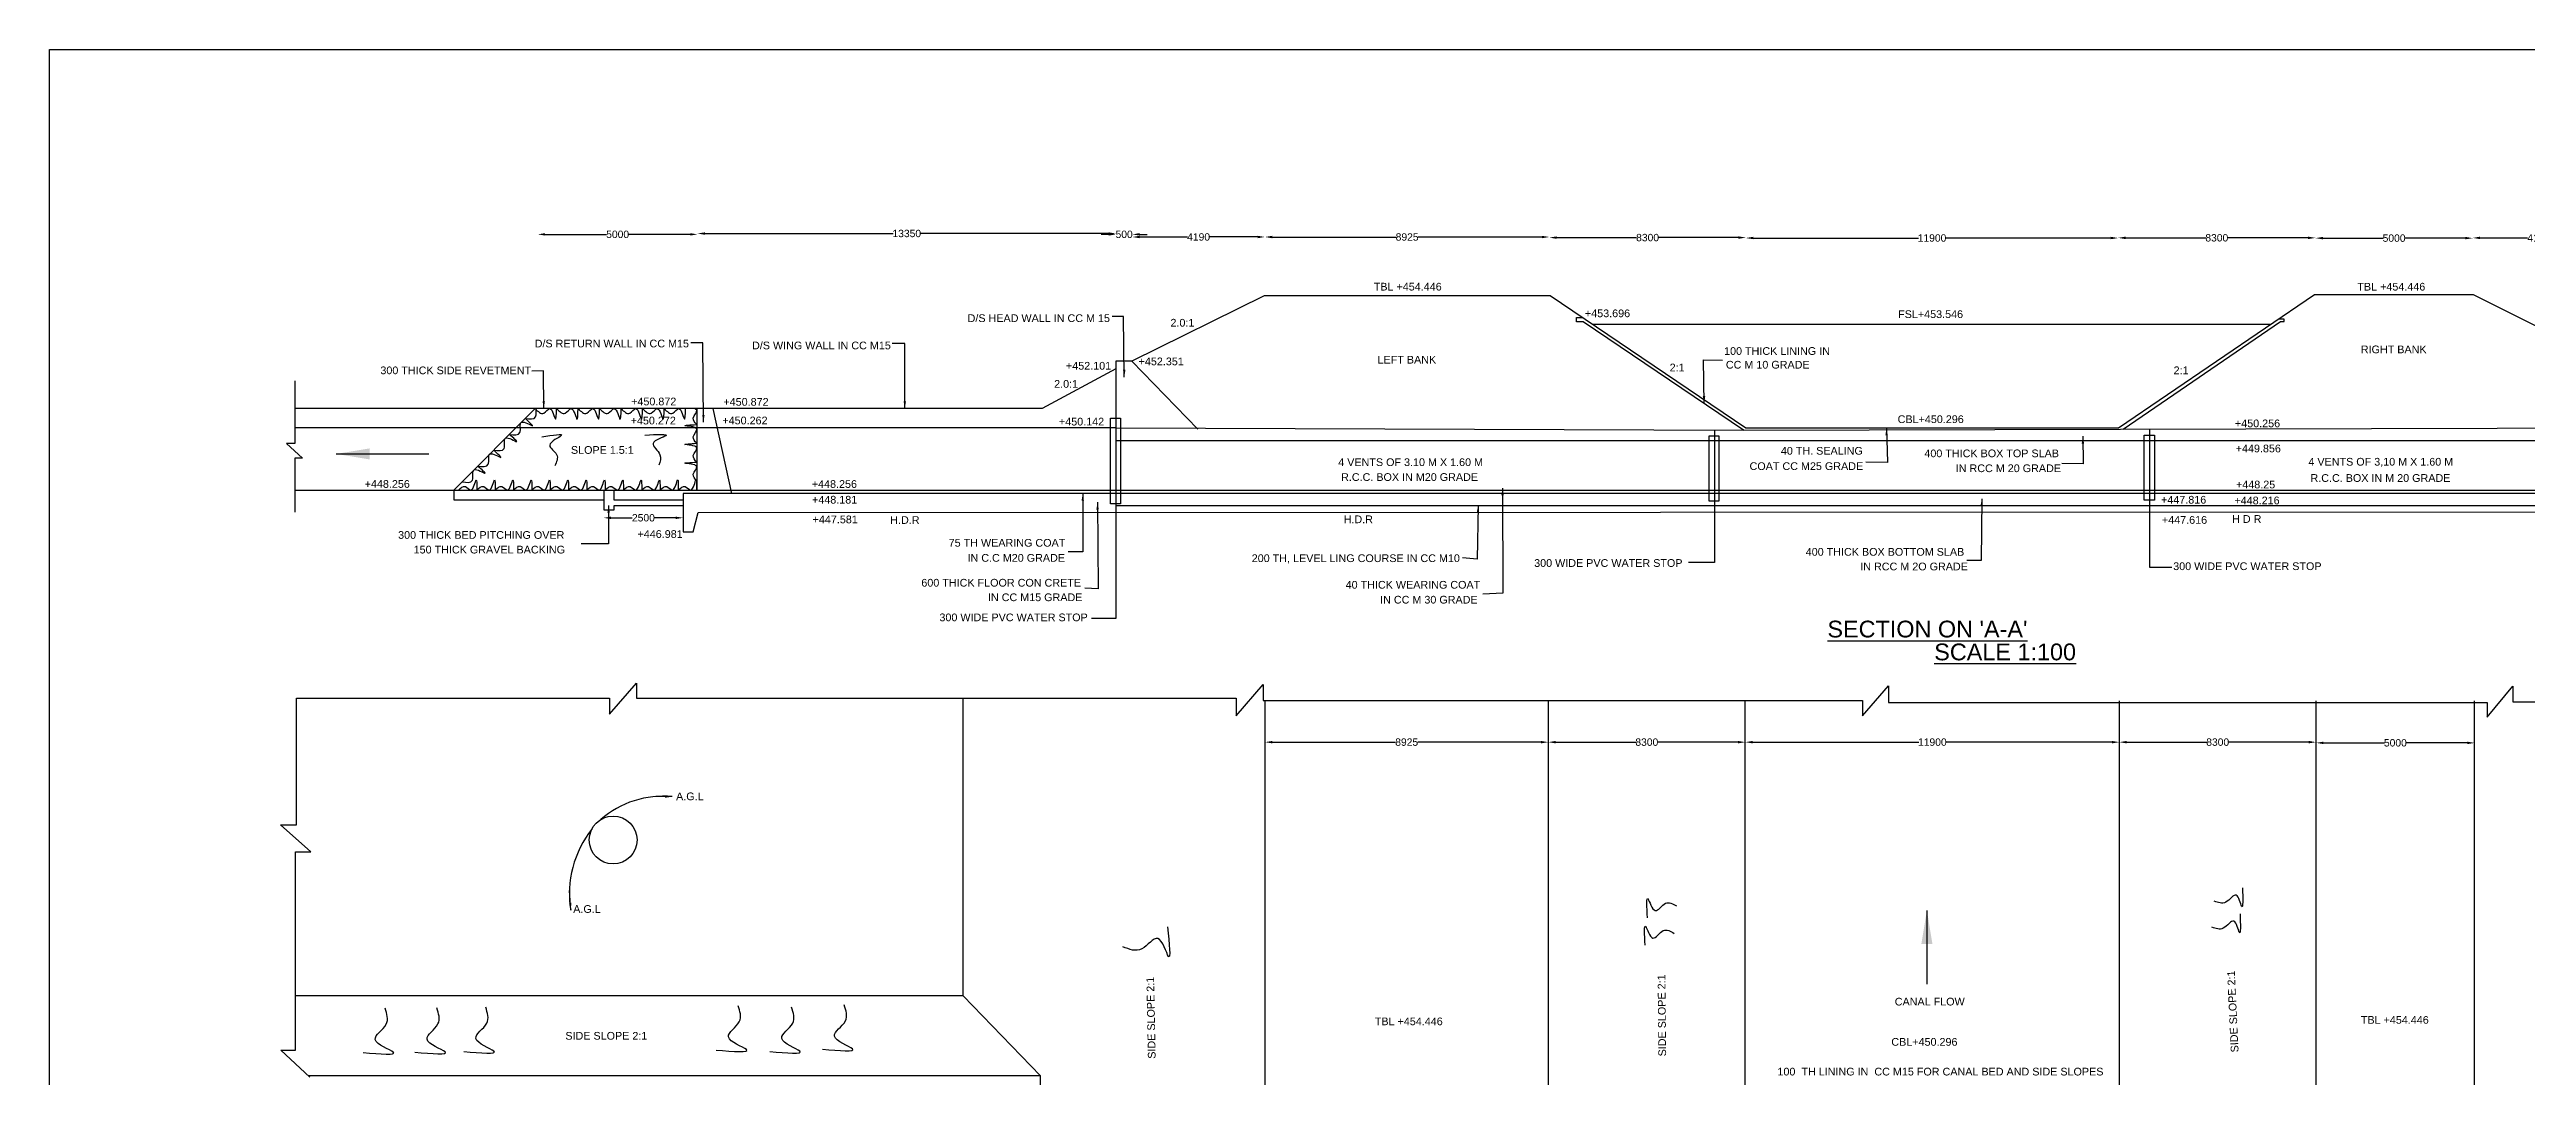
# Model space of a CAD drawing. Header units: millimetres. Extents: x -53247114 to -53235131, y 22140965 to 22148649.
# Drawn here: x -53247114 to -53239721, y 22145584 to 22148649 of the extents above; entities that cross this region are included whole.
import ezdxf

# ---------------------------------------------------------------- set-up
doc = ezdxf.new("R2010")
doc.units = ezdxf.units.MM
doc.header["$MEASUREMENT"] = 0
for name, color, linetype in [('DIMENSION', 7, 'Continuous'), ('DRAWING', 2, 'Continuous'), ('TEXT', 7, 'Continuous')]:
    doc.layers.add(name, color=color, linetype=linetype)
doc.styles.get("Standard").update_dxf_attribs({"font": 'arial.ttf', "height": 22})
doc.dimstyles.get("Standard").update_dxf_attribs({"dimtxt": 22, "dimasz": 22, "dimexe": 0.18, "dimexo": 0.0625, "dimgap": 0.09, "dimtad": 0, "dimdec": 0, "dimzin": 0, "dimdsep": 46, "dimtxsty": 'Standard', "dimcen": 0.09, "dimse1": 1, "dimse2": 1, "dimadec": 0, "dimazin": 0, "dimtfac": 1, "dimtdec": 0, "dimtofl": 0, "dimtmove": 0, "dimatfit": 3, "dimfxl": 1, "dimtolj": 1, "dimtzin": 0, "dimarcsym": 0})

# ---------------------------------------------------------------- blocks, each defined once
blk = doc.blocks.new('*D54')
at = {"layer": 'Defpoints', "color": 0, "transparency": 16777216}
for p in [(-53245656.6, 22148098.4), (-53245179.6, 22148097.4), (-53245179.6, 22148097.4)]:
    blk.add_point(p, dxfattribs=at)
at = {"layer": 'DIMENSION', "color": 0, "lineweight": -2, "transparency": 16777216}
for p, q in [((-53245634.6, 22148097.4), (-53245451, 22148097.4)), ((-53245201.6, 22148097.4), (-53245385.2, 22148097.4))]:
    blk.add_line(p, q, dxfattribs=at)
at = {"layer": 'DIMENSION', "color": 0, "transparency": 16777216}
for points in [[(-53245634.6, 22148101), (-53245634.6, 22148093.7), (-53245656.6, 22148097.4)], [(-53245201.6, 22148101), (-53245201.6, 22148093.7), (-53245179.6, 22148097.4)]]:
    blk.add_solid(points, dxfattribs=at)
at = {"layer": 'DIMENSION', "color": 0, "transparency": 16777216, "insert": (-53245418.1, 22148097.4), "char_height": 22, "attachment_point": 5}
blk.add_mtext('\\A1;5000', dxfattribs=at)
blk = doc.blocks.new('*D55')
at = {"layer": 'Defpoints', "color": 0, "transparency": 16777216}
for p in [(-53245179.6, 22148097.4), (-53243930.8, 22148099.9), (-53243930.8, 22148092.9)]:
    blk.add_point(p, dxfattribs=at)
at = {"layer": 'DIMENSION', "color": 0, "lineweight": -2, "transparency": 16777216}
for p, q in [((-53245157.6, 22148099.9), (-53244595.6, 22148099.9)), ((-53243952.8, 22148099.9), (-53244514.8, 22148099.9))]:
    blk.add_line(p, q, dxfattribs=at)
at = {"layer": 'DIMENSION', "color": 0, "transparency": 16777216}
for points in [[(-53245157.6, 22148103.5), (-53245157.6, 22148096.2), (-53245179.6, 22148099.9)], [(-53243952.8, 22148103.5), (-53243952.8, 22148096.2), (-53243930.8, 22148099.9)]]:
    blk.add_solid(points, dxfattribs=at)
at = {"layer": 'DIMENSION', "color": 0, "transparency": 16777216, "insert": (-53244555.2, 22148099.9), "char_height": 22, "attachment_point": 5}
blk.add_mtext('\\A1;13350', dxfattribs=at)
blk = doc.blocks.new('*D56')
at = {"layer": 'Defpoints', "color": 0, "transparency": 16777216}
for p in [(-53243930.8, 22148099.9), (-53243881.9, 22148097.4), (-53243881.9, 22148097.4)]:
    blk.add_point(p, dxfattribs=at)
at = {"layer": 'DIMENSION', "color": 0, "lineweight": -2, "transparency": 16777216}
for p, q in [((-53243952.8, 22148097.4), (-53243974.8, 22148097.4)), ((-53243859.9, 22148097.4), (-53243837.9, 22148097.4))]:
    blk.add_line(p, q, dxfattribs=at)
at = {"layer": 'DIMENSION', "color": 0, "transparency": 16777216}
for points in [[(-53243952.8, 22148101.1), (-53243952.8, 22148093.7), (-53243930.8, 22148097.4)], [(-53243859.9, 22148101.1), (-53243859.9, 22148093.7), (-53243881.9, 22148097.4)]]:
    blk.add_solid(points, dxfattribs=at)
at = {"layer": 'DIMENSION', "color": 0, "transparency": 16777216, "insert": (-53243906.4, 22148097.4), "char_height": 22, "attachment_point": 5}
blk.add_mtext('\\A1;500', dxfattribs=at)
blk = doc.blocks.new('*D57')
at = {"layer": 'Defpoints', "color": 0, "transparency": 16777216}
for p in [(-53243881.9, 22148097.4), (-53243486.2, 22148092.3), (-53243486.2, 22148089.6)]:
    blk.add_point(p, dxfattribs=at)
at = {"layer": 'DIMENSION', "color": 0, "lineweight": -2, "transparency": 16777216}
for p, q in [((-53243859.9, 22148089.6), (-53243717.4, 22148089.6)), ((-53243508.2, 22148089.6), (-53243650.7, 22148089.6))]:
    blk.add_line(p, q, dxfattribs=at)
at = {"layer": 'DIMENSION', "color": 0, "transparency": 16777216}
for points in [[(-53243859.9, 22148093.2), (-53243859.9, 22148085.9), (-53243881.9, 22148089.6)], [(-53243508.2, 22148093.2), (-53243508.2, 22148085.9), (-53243486.2, 22148089.6)]]:
    blk.add_solid(points, dxfattribs=at)
at = {"layer": 'DIMENSION', "color": 0, "transparency": 16777216, "insert": (-53243684.1, 22148089.6), "char_height": 22, "attachment_point": 5}
blk.add_mtext('\\A1;4190', dxfattribs=at)
blk = doc.blocks.new('*D58')
at = {"layer": 'Defpoints', "color": 0, "transparency": 16777216}
for p in [(-53243486.2, 22148089.6), (-53242637.4, 22148089.5), (-53242637.4, 22148089.5)]:
    blk.add_point(p, dxfattribs=at)
at = {"layer": 'DIMENSION', "color": 0, "lineweight": -2, "transparency": 16777216}
for p, q in [((-53243464.2, 22148089.5), (-53243094.9, 22148089.5)), ((-53242659.4, 22148089.5), (-53243028.8, 22148089.5))]:
    blk.add_line(p, q, dxfattribs=at)
at = {"layer": 'DIMENSION', "color": 0, "transparency": 16777216}
for points in [[(-53243464.2, 22148093.1), (-53243464.2, 22148085.8), (-53243486.2, 22148089.5)], [(-53242659.4, 22148093.1), (-53242659.4, 22148085.8), (-53242637.4, 22148089.5)]]:
    blk.add_solid(points, dxfattribs=at)
at = {"layer": 'DIMENSION', "color": 0, "transparency": 16777216, "insert": (-53243061.8, 22148089.5), "char_height": 22, "attachment_point": 5}
blk.add_mtext('\\A1;8925', dxfattribs=at)
blk = doc.blocks.new('*D59')
at = {"layer": 'Defpoints', "color": 0, "transparency": 16777216}
for p in [(-53242637.4, 22148089.5), (-53242050.8, 22148087.7), (-53242050.8, 22148087.7)]:
    blk.add_point(p, dxfattribs=at)
at = {"layer": 'DIMENSION', "color": 0, "lineweight": -2, "transparency": 16777216}
for p, q in [((-53242615.4, 22148087.7), (-53242377, 22148087.7)), ((-53242072.8, 22148087.7), (-53242311.2, 22148087.7))]:
    blk.add_line(p, q, dxfattribs=at)
at = {"layer": 'DIMENSION', "color": 0, "transparency": 16777216}
for points in [[(-53242615.4, 22148091.4), (-53242615.4, 22148084.1), (-53242637.4, 22148087.7)], [(-53242072.8, 22148091.4), (-53242072.8, 22148084.1), (-53242050.8, 22148087.7)]]:
    blk.add_solid(points, dxfattribs=at)
at = {"layer": 'DIMENSION', "color": 0, "transparency": 16777216, "insert": (-53242344.1, 22148087.7), "char_height": 22, "attachment_point": 5}
blk.add_mtext('\\A1;8300', dxfattribs=at)
blk = doc.blocks.new('*D60')
at = {"layer": 'Defpoints', "color": 0, "transparency": 16777216}
for p in [(-53242050.8, 22148087.7), (-53240939.6, 22148089.5), (-53240939.6, 22148086.5)]:
    blk.add_point(p, dxfattribs=at)
at = {"layer": 'DIMENSION', "color": 0, "lineweight": -2, "transparency": 16777216}
for p, q in [((-53242028.8, 22148086.5), (-53241535.6, 22148086.5)), ((-53240961.6, 22148086.5), (-53241454.8, 22148086.5))]:
    blk.add_line(p, q, dxfattribs=at)
at = {"layer": 'DIMENSION', "color": 0, "transparency": 16777216}
for points in [[(-53242028.8, 22148090.2), (-53242028.8, 22148082.9), (-53242050.8, 22148086.5)], [(-53240961.6, 22148090.2), (-53240961.6, 22148082.9), (-53240939.6, 22148086.5)]]:
    blk.add_solid(points, dxfattribs=at)
at = {"layer": 'DIMENSION', "color": 0, "transparency": 16777216, "insert": (-53241495.2, 22148086.5), "char_height": 22, "attachment_point": 5}
blk.add_mtext('\\A1;11900', dxfattribs=at)
blk = doc.blocks.new('*D61')
at = {"layer": 'Defpoints', "color": 0, "transparency": 16777216}
for p in [(-53240939.6, 22148089.5), (-53240350.7, 22148089.3), (-53240350.7, 22148087)]:
    blk.add_point(p, dxfattribs=at)
at = {"layer": 'DIMENSION', "color": 0, "lineweight": -2, "transparency": 16777216}
for p, q in [((-53240917.6, 22148087), (-53240678.1, 22148087)), ((-53240372.7, 22148087), (-53240612.2, 22148087))]:
    blk.add_line(p, q, dxfattribs=at)
at = {"layer": 'DIMENSION', "color": 0, "transparency": 16777216}
for points in [[(-53240917.6, 22148090.6), (-53240917.6, 22148083.3), (-53240939.6, 22148087)], [(-53240372.7, 22148090.6), (-53240372.7, 22148083.3), (-53240350.7, 22148087)]]:
    blk.add_solid(points, dxfattribs=at)
at = {"layer": 'DIMENSION', "color": 0, "transparency": 16777216, "insert": (-53240645.2, 22148087), "char_height": 22, "attachment_point": 5}
blk.add_mtext('\\A1;8300', dxfattribs=at)
blk = doc.blocks.new('*D62')
at = {"layer": 'Defpoints', "color": 0, "transparency": 16777216}
for p in [(-53240350.7, 22148087), (-53239881.4, 22148086.1), (-53239881.4, 22148084)]:
    blk.add_point(p, dxfattribs=at)
at = {"layer": 'DIMENSION', "color": 0, "lineweight": -2, "transparency": 16777216}
for p, q in [((-53240328.7, 22148086.1), (-53240149, 22148086.1)), ((-53239903.4, 22148086.1), (-53240083.2, 22148086.1))]:
    blk.add_line(p, q, dxfattribs=at)
at = {"layer": 'DIMENSION', "color": 0, "transparency": 16777216}
for points in [[(-53240328.7, 22148089.8), (-53240328.7, 22148082.5), (-53240350.7, 22148086.1)], [(-53239903.4, 22148089.8), (-53239903.4, 22148082.5), (-53239881.4, 22148086.1)]]:
    blk.add_solid(points, dxfattribs=at)
at = {"layer": 'DIMENSION', "color": 0, "transparency": 16777216, "insert": (-53240116.1, 22148086.1), "char_height": 22, "attachment_point": 5}
blk.add_mtext('\\A1;5000', dxfattribs=at)
blk = doc.blocks.new('*D63')
at = {"layer": 'Defpoints', "color": 0, "transparency": 16777216}
for p in [(-53239881.4, 22148086.1), (-53239486.9, 22148086.8), (-53239486.9, 22148080.6)]:
    blk.add_point(p, dxfattribs=at)
at = {"layer": 'DIMENSION', "color": 0, "lineweight": -2, "transparency": 16777216}
for p, q in [((-53239859.4, 22148086.8), (-53239717.5, 22148086.8)), ((-53239508.9, 22148086.8), (-53239650.8, 22148086.8))]:
    blk.add_line(p, q, dxfattribs=at)
at = {"layer": 'DIMENSION', "color": 0, "transparency": 16777216}
for points in [[(-53239859.4, 22148090.5), (-53239859.4, 22148083.2), (-53239881.4, 22148086.8)], [(-53239508.9, 22148090.5), (-53239508.9, 22148083.2), (-53239486.9, 22148086.8)]]:
    blk.add_solid(points, dxfattribs=at)
at = {"layer": 'DIMENSION', "color": 0, "transparency": 16777216, "insert": (-53239684.2, 22148086.8), "char_height": 22, "attachment_point": 5}
blk.add_mtext('\\A1;4190', dxfattribs=at)
blk = doc.blocks.new('*D68')
at = {"layer": 'Defpoints', "color": 0, "transparency": 16777216}
for p in [(-53245459.7, 22147251.4), (-53245222.7, 22147251.4), (-53245222.7, 22147251.4)]:
    blk.add_point(p, dxfattribs=at)
at = {"layer": 'DIMENSION', "color": 0, "lineweight": -2, "transparency": 16777216}
for p, q in [((-53245437.7, 22147251.4), (-53245374.3, 22147251.4)), ((-53245244.7, 22147251.4), (-53245308.1, 22147251.4))]:
    blk.add_line(p, q, dxfattribs=at)
at = {"layer": 'DIMENSION', "color": 0, "transparency": 16777216}
for points in [[(-53245437.7, 22147255), (-53245437.7, 22147247.7), (-53245459.7, 22147251.4)], [(-53245244.7, 22147255), (-53245244.7, 22147247.7), (-53245222.7, 22147251.4)]]:
    blk.add_solid(points, dxfattribs=at)
at = {"layer": 'DIMENSION', "color": 0, "transparency": 16777216, "insert": (-53245341.2, 22147251.4), "char_height": 22, "attachment_point": 5}
blk.add_mtext('\\A1;2500', dxfattribs=at)
blk = doc.blocks.new('*D69')
at = {"layer": 'Defpoints', "color": 0, "transparency": 16777216}
for p in [(-53243485.9, 22146586.3), (-53242640.3, 22146586.3), (-53242640.3, 22146581.8)]:
    blk.add_point(p, dxfattribs=at)
at = {"layer": 'DIMENSION', "color": 0, "lineweight": -2, "transparency": 16777216}
for p, q in [((-53243463.9, 22146581.8), (-53243096.1, 22146581.8)), ((-53242662.3, 22146581.8), (-53243030.1, 22146581.8))]:
    blk.add_line(p, q, dxfattribs=at)
at = {"layer": 'DIMENSION', "color": 0, "transparency": 16777216}
for points in [[(-53243463.9, 22146585.5), (-53243463.9, 22146578.1), (-53243485.9, 22146581.8)], [(-53242662.3, 22146585.5), (-53242662.3, 22146578.1), (-53242640.3, 22146581.8)]]:
    blk.add_solid(points, dxfattribs=at)
at = {"layer": 'DIMENSION', "color": 0, "transparency": 16777216, "insert": (-53243063.1, 22146581.8), "char_height": 22, "attachment_point": 5}
blk.add_mtext('\\A1;8925', dxfattribs=at)
blk = doc.blocks.new('*D70')
at = {"layer": 'Defpoints', "color": 0, "transparency": 16777216}
for p in [(-53242640.3, 22146581.8), (-53242052.4, 22146581.8), (-53242052.4, 22146581.8)]:
    blk.add_point(p, dxfattribs=at)
at = {"layer": 'DIMENSION', "color": 0, "lineweight": -2, "transparency": 16777216}
for p, q in [((-53242618.3, 22146581.8), (-53242379.3, 22146581.8)), ((-53242074.4, 22146581.8), (-53242313.5, 22146581.8))]:
    blk.add_line(p, q, dxfattribs=at)
at = {"layer": 'DIMENSION', "color": 0, "transparency": 16777216}
for points in [[(-53242618.3, 22146585.5), (-53242618.3, 22146578.1), (-53242640.3, 22146581.8)], [(-53242074.4, 22146585.5), (-53242074.4, 22146578.1), (-53242052.4, 22146581.8)]]:
    blk.add_solid(points, dxfattribs=at)
at = {"layer": 'DIMENSION', "color": 0, "transparency": 16777216, "insert": (-53242346.4, 22146581.8), "char_height": 22, "attachment_point": 5}
blk.add_mtext('\\A1;8300', dxfattribs=at)
blk = doc.blocks.new('*D71')
at = {"layer": 'Defpoints', "color": 0, "transparency": 16777216}
for p in [(-53242052.4, 22146581.8), (-53240936, 22146581.8), (-53240936, 22146581.8)]:
    blk.add_point(p, dxfattribs=at)
at = {"layer": 'DIMENSION', "color": 0, "lineweight": -2, "transparency": 16777216}
for p, q in [((-53242030.4, 22146581.8), (-53241534.6, 22146581.8)), ((-53240958, 22146581.8), (-53241453.8, 22146581.8))]:
    blk.add_line(p, q, dxfattribs=at)
at = {"layer": 'DIMENSION', "color": 0, "transparency": 16777216}
for points in [[(-53242030.4, 22146585.5), (-53242030.4, 22146578.1), (-53242052.4, 22146581.8)], [(-53240958, 22146585.5), (-53240958, 22146578.1), (-53240936, 22146581.8)]]:
    blk.add_solid(points, dxfattribs=at)
at = {"layer": 'DIMENSION', "color": 0, "transparency": 16777216, "insert": (-53241494.2, 22146581.8), "char_height": 22, "attachment_point": 5}
blk.add_mtext('\\A1;11900', dxfattribs=at)
blk = doc.blocks.new('*D72')
at = {"layer": 'Defpoints', "color": 0, "transparency": 16777216}
for p in [(-53240936, 22146581.8), (-53240348.9, 22146581.8), (-53240348.9, 22146581.8)]:
    blk.add_point(p, dxfattribs=at)
at = {"layer": 'DIMENSION', "color": 0, "lineweight": -2, "transparency": 16777216}
for p, q in [((-53240914, 22146581.8), (-53240675.4, 22146581.8)), ((-53240370.9, 22146581.8), (-53240609.6, 22146581.8))]:
    blk.add_line(p, q, dxfattribs=at)
at = {"layer": 'DIMENSION', "color": 0, "transparency": 16777216}
for points in [[(-53240914, 22146585.5), (-53240914, 22146578.1), (-53240936, 22146581.8)], [(-53240370.9, 22146585.5), (-53240370.9, 22146578.1), (-53240348.9, 22146581.8)]]:
    blk.add_solid(points, dxfattribs=at)
at = {"layer": 'DIMENSION', "color": 0, "transparency": 16777216, "insert": (-53240642.5, 22146581.8), "char_height": 22, "attachment_point": 5}
blk.add_mtext('\\A1;8300', dxfattribs=at)
blk = doc.blocks.new('*D73')
at = {"layer": 'Defpoints', "color": 0, "transparency": 16777216}
for p in [(-53240348.9, 22146581.8), (-53239875.6, 22146581.8), (-53239875.6, 22146579.7)]:
    blk.add_point(p, dxfattribs=at)
at = {"layer": 'DIMENSION', "color": 0, "lineweight": -2, "transparency": 16777216}
for p, q in [((-53240326.9, 22146579.7), (-53240145.1, 22146579.7)), ((-53239897.6, 22146579.7), (-53240079.3, 22146579.7))]:
    blk.add_line(p, q, dxfattribs=at)
at = {"layer": 'DIMENSION', "color": 0, "transparency": 16777216}
for points in [[(-53240326.9, 22146583.3), (-53240326.9, 22146576), (-53240348.9, 22146579.7)], [(-53239897.6, 22146583.3), (-53239897.6, 22146576), (-53239875.6, 22146579.7)]]:
    blk.add_solid(points, dxfattribs=at)
at = {"layer": 'DIMENSION', "color": 0, "transparency": 16777216, "insert": (-53240112.2, 22146579.7), "char_height": 22, "attachment_point": 5}
blk.add_mtext('\\A1;5000', dxfattribs=at)

msp = doc.modelspace()

# ---------------------------------------------------------------- linework, layer by layer
at = {"layer": 'DIMENSION', "color": 0}
msp.add_lwpolyline([(-53235146.3, 22140965.1), (-53247113.7, 22140965.1), (-53247113.7, 22148649), (-53235146.3, 22148649)], close=True, dxfattribs=at)
at = {"layer": 'DRAWING', "color": 0}
for points in [[(-53246381.5, 22147334.4), (-53238806.3, 22147334.4), (-53238684.8, 22147517.7), (-53238599, 22147517.7), (-53238599, 22147709.4), (-53238885, 22147709.4), (-53239012.3, 22147640.7), (-53239433.5, 22147640.7), (-53239433.5, 22147719), (-53239483.5, 22147719), (-53239879.5, 22147917.3), (-53240353.8, 22147917.3), (-53240938.3, 22147519.3), (-53242051, 22147519.3), (-53242634.5, 22147913.7), (-53243488.1, 22147913.7), (-53243883.5, 22147718.5), (-53243931, 22147718.5), (-53243931, 22147695.9), (-53244151.3, 22147577.4), (-53246381.5, 22147577.4)], [(-53243931, 22147519.5), (-53242058, 22147513.4), (-53242535.9, 22147836.4), (-53242556.4, 22147836.4), (-53242556.4, 22147849.2), (-53242539.2, 22147849.3)], [(-53242509.8, 22147829.4), (-53240483.6, 22147828.9)], [(-53240924.4, 22147516.3), (-53240455.1, 22147837.7), (-53240444, 22147837.7), (-53240444, 22147844.5), (-53240460.9, 22147844.3)], [(-53243931, 22147695.9), (-53243931, 22147287.5)], [(-53243883.5, 22147718.5), (-53243686, 22147516.4)], [(-53246381.5, 22147659.9), (-53246381.5, 22147473.5), (-53246406.7, 22147473.5), (-53246358.9, 22147429), (-53246381.5, 22147429), (-53246381.5, 22147268.5)], [(-53243931, 22147519.5), (-53246381.5, 22147519.5)], [(-53245664.5, 22147577.4), (-53245906.6, 22147334.4)], [(-53245182.2, 22147577.4), (-53245182.2, 22147334.4)], [(-53245134, 22147577.4), (-53245078.5, 22147324.3)], [(-53242144.4, 22147513.7), (-53242144.4, 22147117.7), (-53242222.4, 22147117.7)], [(-53242058, 22147513.4), (-53239433.5, 22147520)], [(-53240846, 22147516.5), (-53240846, 22147104.4), (-53240779, 22147104.4)], [(-53243931, 22147482.1), (-53239433.5, 22147482.1)], [(-53245906.6, 22147334.4), (-53245906.6, 22147305.3), (-53245459.8, 22147305.3)], [(-53245459.8, 22147334.4), (-53245459.8, 22147275.5), (-53245428.4, 22147275.5), (-53245428.4, 22147288.6), (-53245222.7, 22147288.6)], [(-53245222.7, 22147304), (-53245429, 22147304), (-53245429, 22147334.4)], [(-53238599, 22147324.3), (-53245222.7, 22147324.3), (-53245222.7, 22147209.8), (-53245192.7, 22147209.8), (-53245177.4, 22147267.4), (-53239433.5, 22147269)], [(-53239433.5, 22147287.5), (-53243930.9, 22147287.5), (-53243930.9, 22146950.5), (-53244004.3, 22146950.5)], [(-53246337.3, 22145581.9), (-53246423.5, 22145662.2), (-53246379.8, 22145662.2), (-53246379.8, 22146254.2), (-53246334, 22146254.2), (-53246424.4, 22146334.6), (-53246376.8, 22146334.6), (-53246376.8, 22146712.9), (-53245442.3, 22146712.9), (-53245442.3, 22146665.2), (-53245361.8, 22146757.5), (-53245361.8, 22146712.9), (-53243572.1, 22146712.9), (-53243572.1, 22146660.4), (-53243491.9, 22146753.7), (-53243491.9, 22146705.8), (-53241702.5, 22146705.8), (-53241702.5, 22146660), (-53241625.1, 22146750.1), (-53241624.6, 22146700.5), (-53239838.2, 22146700.5), (-53239838.2, 22146656.7), (-53239761.2, 22146749.3), (-53239761.2, 22146701.8), (-53237970.2, 22146701.8)], [(-53244156.1, 22144848.2), (-53244156.1, 22145586.2), (-53244386.7, 22145824.9), (-53244386.7, 22146712.9)], [(-53243485.9, 22143976.9), (-53243485.9, 22146705.8)], [(-53242640.3, 22143976.9), (-53242640.3, 22146705.7)], [(-53242052.4, 22143976.8), (-53242052.4, 22146705.7)], [(-53240936, 22143976.7), (-53240936, 22146705.6)], [(-53240348.9, 22143976.7), (-53240348.9, 22146705.6)], [(-53239875.6, 22143976.7), (-53239875.6, 22146705.5)], [(-53244386.7, 22145824.9), (-53246379.8, 22145824.9)], [(-53244156.1, 22145586.2), (-53246341.8, 22145586.1)]]:
    msp.add_lwpolyline(points, dxfattribs=at)
for points in [[(-53243947.5, 22147548.6), (-53243917.4, 22147548.6), (-53243917.4, 22147292.8), (-53243947.5, 22147292.8)], [(-53242160.8, 22147496.4), (-53242131.1, 22147496.4), (-53242131.1, 22147301.2), (-53242160.8, 22147301.2)], [(-53240861.7, 22147497.8), (-53240830.9, 22147497.8), (-53240830.9, 22147303.6), (-53240861.7, 22147303.6)]]:
    msp.add_lwpolyline(points, close=True, dxfattribs=at)
msp.add_circle((-53245431.6, 22146289.8), 71.3, dxfattribs=at)
for centre, radius, start, end in [((-53245281.8, 22146135.1), 285.4, 84.65359, 130.8687), ((-53245251.1, 22146129.5), 311, 141.72738, 189.04335)]:
    msp.add_arc(centre, radius, start, end, dxfattribs=at)
for points in [[(-53245741.2, 22147500.4), (-53245709.9, 22147505.7), (-53245705.3, 22147536.5), (-53245672.7, 22147526.3), (-53245694.1, 22147547.7)], [(-53245664.5, 22147577.4), (-53245638.7, 22147564), (-53245620.8, 22147577.4), (-53245603.8, 22147545.4), (-53245600.3, 22147577.4)], [(-53245600.3, 22147577.4), (-53245574.5, 22147564), (-53245556.7, 22147577.4), (-53245539.7, 22147545.4), (-53245536.1, 22147577.4)], [(-53245536.1, 22147577.4), (-53245510.4, 22147564), (-53245492.5, 22147577.4), (-53245475.5, 22147545.4), (-53245471.9, 22147577.4)], [(-53245471.9, 22147577.4), (-53245446.2, 22147564), (-53245428.3, 22147577.4), (-53245411.3, 22147545.4), (-53245407.7, 22147577.4)], [(-53245407.7, 22147577.4), (-53245382, 22147564), (-53245364.1, 22147577.4), (-53245347.1, 22147545.4), (-53245343.5, 22147577.4)], [(-53245343.5, 22147577.4), (-53245317.8, 22147564), (-53245299.9, 22147577.4), (-53245282.9, 22147545.4), (-53245279.4, 22147577.4)], [(-53245279.4, 22147577.4), (-53245253.6, 22147564), (-53245235.7, 22147577.4), (-53245218.7, 22147545.4), (-53245215.2, 22147577.4)], [(-53245182.2, 22147473.9), (-53245192.4, 22147493.2), (-53245182.2, 22147516.2), (-53245216.8, 22147526.2), (-53245182.2, 22147529.9)], [(-53245835.5, 22147405.8), (-53245804.2, 22147411.1), (-53245799.5, 22147441.9), (-53245766.9, 22147431.7), (-53245788.4, 22147453.1)], [(-53245788.4, 22147453.1), (-53245757.1, 22147458.4), (-53245752.4, 22147489.2), (-53245719.8, 22147479), (-53245741.2, 22147500.4)], [(-53245644.4, 22147493.2), (-53245586.3, 22147496.6), (-53245620.6, 22147467.9), (-53245600.2, 22147440.4), (-53245605.8, 22147406.1)], [(-53245336.9, 22147498.5), (-53245274, 22147496.4), (-53245312.4, 22147473.5), (-53245291.8, 22147439.8), (-53245295.2, 22147408.1)], [(-53245182.2, 22147417.9), (-53245192.4, 22147437.2), (-53245182.2, 22147460.2), (-53245216.8, 22147470.2), (-53245182.2, 22147473.9)], [(-53245892.9, 22147334.4), (-53245872.7, 22147344.4), (-53245856.1, 22147334.4), (-53245840.3, 22147364.6), (-53245838.3, 22147334.4)], [(-53245882.6, 22147358.5), (-53245851.3, 22147363.8), (-53245846.6, 22147394.6), (-53245814, 22147384.4), (-53245835.5, 22147405.8)], [(-53245838.3, 22147334.4), (-53245818, 22147344.4), (-53245801.4, 22147334.4), (-53245785.6, 22147364.6), (-53245783.6, 22147334.4)], [(-53245783.6, 22147334.4), (-53245763.4, 22147344.4), (-53245746.8, 22147334.4), (-53245730.9, 22147364.6), (-53245728.9, 22147334.4)], [(-53245728.9, 22147334.4), (-53245708.7, 22147344.4), (-53245692.1, 22147334.4), (-53245676.3, 22147364.6), (-53245674.3, 22147334.4)], [(-53245674.3, 22147334.4), (-53245654.1, 22147344.4), (-53245637.4, 22147334.4), (-53245621.6, 22147364.6), (-53245619.6, 22147334.4)], [(-53245619.6, 22147334.4), (-53245599.4, 22147344.4), (-53245582.8, 22147334.4), (-53245567, 22147364.6), (-53245565, 22147334.4)], [(-53245565, 22147334.4), (-53245544.7, 22147344.4), (-53245528.1, 22147334.4), (-53245512.3, 22147364.6), (-53245510.3, 22147334.4)], [(-53245510.3, 22147334.4), (-53245490.1, 22147344.4), (-53245473.5, 22147334.4), (-53245457.6, 22147364.6), (-53245455.6, 22147334.4)], [(-53245455.6, 22147334.4), (-53245435.4, 22147344.4), (-53245418.8, 22147334.4), (-53245403, 22147364.6), (-53245401, 22147334.4)], [(-53245401, 22147334.4), (-53245380.7, 22147344.4), (-53245364.1, 22147334.4), (-53245348.3, 22147364.6), (-53245346.3, 22147334.4)], [(-53245346.3, 22147334.4), (-53245326.1, 22147344.4), (-53245309.5, 22147334.4), (-53245293.6, 22147364.6), (-53245291.6, 22147334.4)], [(-53245291.6, 22147334.4), (-53245271.4, 22147344.4), (-53245254.8, 22147334.4), (-53245239, 22147364.6), (-53245237, 22147334.4)], [(-53245237, 22147334.4), (-53245216.8, 22147344.4), (-53245200.1, 22147334.4), (-53245184.3, 22147364.6), (-53245182.3, 22147334.4)], [(-53245182.2, 22147361.9), (-53245192.4, 22147381.2), (-53245182.2, 22147404.2), (-53245216.8, 22147414.2), (-53245182.2, 22147417.9)], [(-53242344.4, 22146057.7), (-53242342.8, 22146113.7), (-53242321.4, 22146079.1), (-53242290.3, 22146101.1), (-53242257.5, 22146093.1)], [(-53240568.4, 22146147.5), (-53240571, 22146092.1), (-53240587, 22146125.2), (-53240618.6, 22146104), (-53240652.7, 22146107.1)], [(-53242351.2, 22145975.8), (-53242349.7, 22146031.8), (-53242328.2, 22145997.2), (-53242297.2, 22146019.2), (-53242264.3, 22146011.2)], [(-53240575.6, 22146069.8), (-53240578.2, 22146014.5), (-53240594.2, 22146047.6), (-53240625.8, 22146026.4), (-53240659.9, 22146029.5)], [(-53243776.9, 22146030.6), (-53243774.3, 22145942.5), (-53243806, 22145995.8), (-53243853.5, 22145964.5), (-53243910.2, 22145971.2)], [(-53246177.4, 22145655.2), (-53246087.8, 22145656.7), (-53246141.4, 22145694.5), (-53246108.9, 22145739.7), (-53246112.2, 22145787.5)], [(-53246023, 22145656.1), (-53245933.4, 22145657.6), (-53245986.9, 22145695.4), (-53245954.4, 22145740.6), (-53245957.8, 22145788.4)], [(-53245877.3, 22145658.3), (-53245787.7, 22145659.8), (-53245841.2, 22145697.7), (-53245808.7, 22145742.9), (-53245812, 22145790.6)], [(-53245123.6, 22145662.9), (-53245034, 22145664.4), (-53245087.5, 22145702.2), (-53245055, 22145747.4), (-53245058.4, 22145795.2)], [(-53244964.2, 22145658.3), (-53244874.6, 22145659.8), (-53244928.1, 22145697.7), (-53244895.7, 22145742.9), (-53244899, 22145790.6)], [(-53244807.1, 22145665.2), (-53244717.5, 22145666.7), (-53244771, 22145704.5), (-53244738.5, 22145749.7), (-53244741.9, 22145797.5)]]:
    msp.add_spline(points, degree=3, dxfattribs=at)
for points, knots in [([(-53245694.1, 22147547.7), (-53245680.4, 22147546), (-53245657.1, 22147543.1), (-53245662.3, 22147570.2), (-53245661.4, 22147577.4)], [0, 0, 0, 0, 31.756669, 53.819331, 53.819331, 53.819331, 53.819331]), ([(-53245182.2, 22147529.9), (-53245187.9, 22147536.1), (-53245200.1, 22147549.3), (-53245176.2, 22147570.2), (-53245185.6, 22147576.1), (-53245189.1, 22147577.4)], [0, 0, 0, 0, 21.798931, 46.963612, 56.82877, 56.82877, 56.82877, 56.82877])]:
    msp.add_open_spline(points, degree=3, knots=knots, dxfattribs=at)

# ---------------------------------------------------------------- texts
at = {"layer": 'TEXT', "color": 0}
for s, height, p in [('TBL +454.446', 23, (-53243161.4, 22147929.8)), ('TBL +454.446', 23, (-53240225.7, 22147929.7)), ('D/S HEAD WALL IN CC M 15', 23, (-53244373.6, 22147835.8)), ('2.0:1', 23, (-53243768.2, 22147822.1)), ('+453.696', 23, (-53242531.1, 22147850.2)), ('FSL+453.546', 23, (-53241596.3, 22147847.7)), ('D/S RETURN WALL IN CC M15', 23, (-53245665.8, 22147760.1)), ('D/S WING WALL IN CC M15', 23, (-53245017, 22147754.3)), ('LEFT BANK', 23, (-53243150, 22147711.8)), ('100 THICK LINING IN', 23, (-53242115.8, 22147737.7)), ('RIGHT BANK', 23, (-53240215.4, 22147742.5)), ('300 THICK SIDE REVETMENT', 23, (-53246126.3, 22147680)), ('2.0:1', 23, (-53244115.3, 22147639.6)), ('+452.101', 23, (-53244080.1, 22147693.7)), ('+452.351', 23, (-53243863.3, 22147706.7)), ('2:1', 23, (-53242278.2, 22147688.5)), ('CC M 10 GRADE', 23, (-53242110.5, 22147696.8)), ('2:1', 23, (-53240774.2, 22147680.1)), ('+450.872', 23, (-53245377.9, 22147587.1)), ('+450.872', 23, (-53245102.5, 22147586)), ('+450.272', 23, (-53245379.3, 22147530.2)), ('+450.262', 23, (-53245105.6, 22147530.4)), ('+450.142', 23, (-53244101, 22147527)), ('CBL+450.296', 23, (-53241597.8, 22147534.2)), ('+450.256', 23, (-53240591.1, 22147521.7)), ('SLOPE 1.5:1', 23, (-53245557.6, 22147442.4)), ('40 TH. SEALING', 23, (-53241946.3, 22147439.9)), ('400 THICK BOX TOP SLAB', 23, (-53241518, 22147432.2)), ('+449.856', 23, (-53240588.8, 22147446.8)), ('4 VENTS OF 3.10 M X 1.60 M', 23, (-53243267.4, 22147405.9)), ('R.C.C. BOX IN M20 GRADE', 23, (-53243259, 22147361.5)), ('COAT CC M25 GRADE', 23, (-53242039.8, 22147394.1)), ('IN RCC M 20 GRADE', 23, (-53241424.4, 22147387.8)), ('4 VENTS OF 3,10 M X 1.60 M ', 23, (-53240371.7, 22147407.2)), ('R.C.C. BOX IN M 20 GRADE', 23, (-53240365.6, 22147358.7)), ('+448.256', 23, (-53246173.2, 22147340.9)), ('+448.256', 23, (-53244838.7, 22147340.7)), ('+448.181', 23, (-53244838, 22147293.9)), ('+447.816', 23, (-53240811.6, 22147293.8)), ('+448.216', 23, (-53240592.6, 22147291.7)), ('+448.25', 23, (-53240587.9, 22147339.2)), ('+447.581', 23, (-53244836.3, 22147235.1)), ('H.D.R', 23, (-53244604.5, 22147233.3)), ('H.D.R', 23, (-53243251.3, 22147235.4)), ('+447.616', 23, (-53240809, 22147233.6)), ('H D R', 23, (-53240599.5, 22147236.4)), ('300 THICK BED PITCHING OVER ', 23, (-53246073.4, 22147188.7)), ('150 THICK GRAVEL BACKING', 23, (-53246027, 22147145)), ('+446.981', 23, (-53245358.9, 22147191.5)), ('75 TH WEARING COAT ', 23, (-53244430.1, 22147165.3)), ('IN C.C M20 GRADE', 23, (-53244373.9, 22147120.3)), ('400 THICK BOX BOTTOM SLAB ', 23, (-53241872.1, 22147138.3)), ('600 THICK FLOOR CON CRETE', 23, (-53244511.7, 22147046.1)), ('200 TH, LEVEL LING COURSE IN CC M10', 23, (-53243525.6, 22147119.3)), ('300 WIDE PVC WATER STOP', 23, (-53242682.6, 22147105)), ('IN RCC M 2O GRADE', 23, (-53241709.4, 22147094.6)), ('300 WIDE PVC WATER STOP', 23, (-53240775.3, 22147095.4)), ('IN CC M15 GRADE', 23, (-53244312.9, 22147002.7)), ('40 THICK WEARING COAT', 23, (-53243245.3, 22147040)), ('IN CC M 30 GRADE', 23, (-53243142.4, 22146995.5)), ('300 WIDE PVC WATER STOP', 23, (-53244457.7, 22146942.7)), ("%%USECTION ON 'A-A'", 50, (-53241807.4, 22146894.4)), ('%%USCALE 1:100', 50, (-53241488.6, 22146826.1)), ('A.G.L', 23, (-53245243.7, 22146408.5)), ('A.G.L', 23, (-53245550.7, 22146072.3)), ('CANAL FLOW', 23, (-53241606.4, 22145795.9)), ('TBL +454.446', 23, (-53243158.3, 22145736.9)), ('TBL +454.446', 23, (-53240215.3, 22145741.4)), ('SIDE SLOPE 2:1', 23, (-53245574.2, 22145693.9)), ('CBL+450.296', 23, (-53241616.6, 22145675.7)), ('100  TH LINING IN  CC M15 FOR CANAL BED AND SIDE SLOPES', 23, (-53241956.5, 22145587))]:
    msp.add_text(s, height=height, dxfattribs=at).set_placement(p)
for rotation, p in [(90.55483, (-53242288.8, 22145644)), (92.6871, (-53240580.2, 22145656.4)), (91.11054, (-53243812.4, 22145637.1))]:
    msp.add_text('SIDE SLOPE 2:1', height=23, rotation=rotation, dxfattribs=at).set_placement(p)

# ---------------------------------------------------------------- dimensions: what is measured, and where the dimension line sits
at = {"layer": 'DIMENSION', "color": 0}
for base, p1, p2, text, picture, middle in [((-53245179.6, 22148097.4), (-53245656.6, 22148098.4), (-53245179.6, 22148097.4), '5000', '*D54', (-53245418.1, 22148097.4)), ((-53243930.8, 22148099.9), (-53245179.6, 22148097.4), (-53243930.8, 22148092.9), '13350', '*D55', (-53244555.2, 22148099.9)), ((-53243881.9, 22148097.4), (-53243930.8, 22148099.9), (-53243881.9, 22148097.4), '500', '*D56', (-53243906.4, 22148097.4)), ((-53243486.2, 22148089.6), (-53243881.9, 22148097.4), (-53243486.2, 22148092.3), '4190', '*D57', (-53243684.1, 22148089.6)), ((-53242637.4, 22148089.5), (-53243486.2, 22148089.6), (-53242637.4, 22148089.5), '8925', '*D58', (-53243061.8, 22148089.5)), ((-53242050.8, 22148087.7), (-53242637.4, 22148089.5), (-53242050.8, 22148087.7), '8300', '*D59', (-53242344.1, 22148087.7)), ((-53240939.6, 22148086.5), (-53242050.8, 22148087.7), (-53240939.6, 22148089.5), '11900', '*D60', (-53241495.2, 22148086.5)), ((-53240350.7, 22148087), (-53240939.6, 22148089.5), (-53240350.7, 22148089.3), '8300', '*D61', (-53240645.2, 22148087)), ((-53239881.4, 22148086.1), (-53240350.7, 22148087), (-53239881.4, 22148084), '5000', '*D62', (-53240116.1, 22148086.1)), ((-53239486.9, 22148086.8), (-53239881.4, 22148086.1), (-53239486.9, 22148080.6), '4190', '*D63', (-53239684.2, 22148086.8)), ((-53245222.7, 22147251.4), (-53245459.7, 22147251.4), (-53245222.7, 22147251.4), '2500', '*D68', (-53245341.2, 22147251.4)), ((-53242640.3, 22146581.8), (-53243485.9, 22146586.3), (-53242640.3, 22146586.3), '8925', '*D69', (-53243063.1, 22146581.8)), ((-53242052.4, 22146581.8), (-53242640.3, 22146581.8), (-53242052.4, 22146581.8), '8300', '*D70', (-53242346.4, 22146581.8)), ((-53240936, 22146581.8), (-53242052.4, 22146581.8), (-53240936, 22146581.8), '11900', '*D71', (-53241494.2, 22146581.8)), ((-53240348.9, 22146581.8), (-53240936, 22146581.8), (-53240348.9, 22146581.8), '8300', '*D72', (-53240642.5, 22146581.8)), ((-53239875.6, 22146579.7), (-53240348.9, 22146581.8), (-53239875.6, 22146581.8), '5000', '*D73', (-53240112.2, 22146579.7))]:
    dim = msp.add_linear_dim(base=base, p1=p1, p2=p2, text=text, dimstyle='Standard', dxfattribs=at)
    dim.commit()
    dim.dimension.update_dxf_attribs({"geometry": picture, "text_midpoint": middle})

# ---------------------------------------------------------------- leaders
for points, override in [([(-53243905.9, 22147671.2), (-53243908.1, 22147852.3), (-53243942.6, 22147852.3)], {"dimgap": 0.09, "dimtad": 0}), ([(-53245162, 22147536.7), (-53245163.5, 22147773.9), (-53245199.8, 22147773.9)], {"dimgap": 0.09, "dimtad": 0}), ([(-53244561.1, 22147577.4), (-53244561.1, 22147771.3), (-53244598.4, 22147772)], {"dimgap": 0.09, "dimtad": 0}), ([(-53245638.5, 22147577.4), (-53245639.5, 22147689.6), (-53245674.5, 22147689.1)], {"dimgap": 0.09, "dimtad": 0}), ([(-53242175.3, 22147592.7), (-53242177.3, 22147723), (-53242120.8, 22147722.1)], {"dimgap": 0.09, "dimtad": 0}), ([(-53241631.3, 22147519.3), (-53241628.5, 22147416.8), (-53241692.6, 22147417.2)], {"dimgap": 0.09, "dimtad": 0}), ([(-53246258.2, 22147442.1), (-53245981.9, 22147442.1)], {"dimasz": 100, "dimgap": 0.09, "dimtad": 0}), ([(-53241045.1, 22147495.1), (-53241044.1, 22147412.7), (-53241108, 22147413.2)], {"dimgap": 0.09, "dimtad": 0}), ([(-53244030, 22147324.3), (-53244029.8, 22147150.3), (-53244073.4, 22147150)], {"dimgap": 0.09, "dimtad": 0}), ([(-53243985.8, 22147298.2), (-53243983.7, 22147039.7), (-53244023.5, 22147041.1)], {"dimgap": 0.09, "dimtad": 0}), ([(-53242777.1, 22147340.3), (-53242776.6, 22147026), (-53242836.1, 22147023.4)], {"dimgap": 0.09, "dimtad": 0}), ([(-53241346.7, 22147308.2), (-53241348.6, 22147123.5), (-53241390.8, 22147123.5)], {"dimgap": 0.09, "dimtad": 0}), ([(-53245445.1, 22147288.5), (-53245445.9, 22147173.7), (-53245527.5, 22147174)], {"dimgap": 0.09, "dimtad": 0}), ([(-53242850.2, 22147287.5), (-53242852.8, 22147128.4), (-53242896.2, 22147132.1)], {"dimgap": 0.09, "dimtad": 0}), ([(-53245255.2, 22146419.2), (-53245304.6, 22146419.5)], {"dimgap": 0.09, "dimtad": 0}), ([(-53245558.2, 22146080.6), (-53245561.9, 22146138.7)], {"dimgap": 0.09, "dimtad": 0}), ([(-53241510.5, 22146079.8), (-53241510.5, 22145859)], {"dimasz": 100, "dimgap": 0.09, "dimtad": 0})]:
    msp.add_leader(points, dimstyle='Standard', override=override, dxfattribs=at)

doc.saveas('drawing.dxf')
